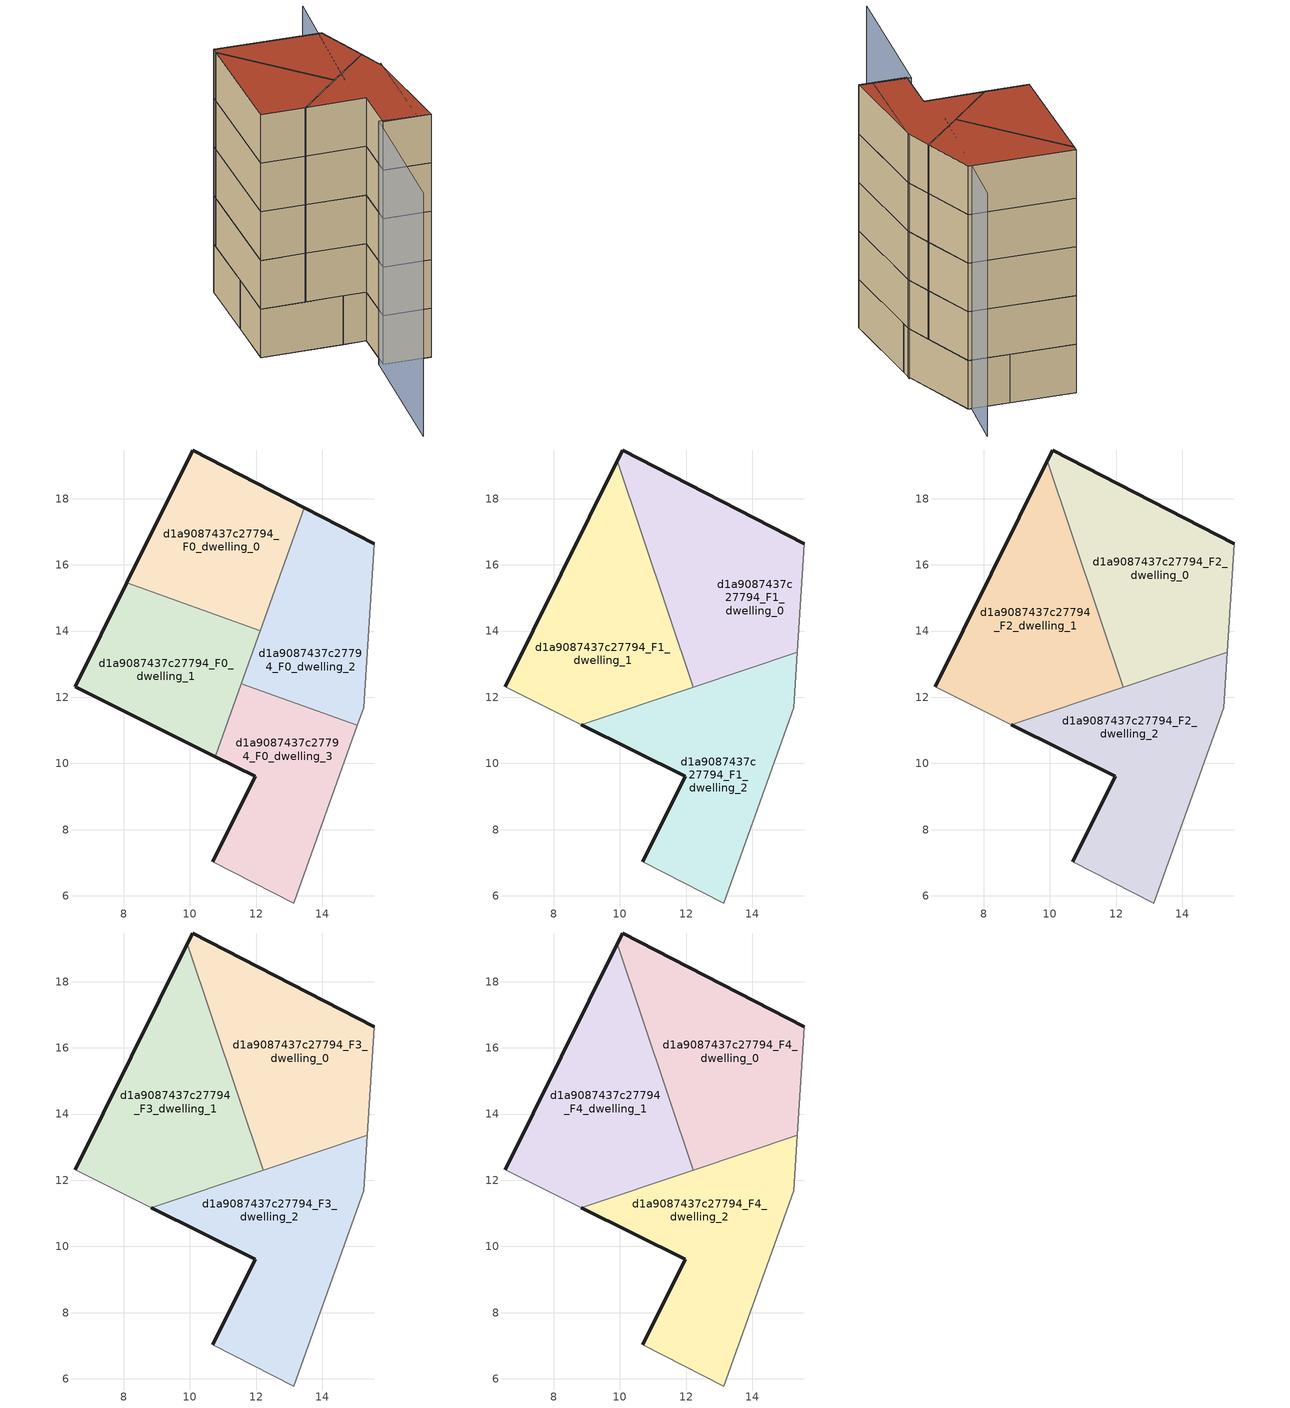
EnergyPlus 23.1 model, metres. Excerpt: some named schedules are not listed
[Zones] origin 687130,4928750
d1a9087437c27794_F0_dwelling_0
 floor ground (EU_floor_Construction): 12.13,14.01 13.46,17.72 10.08,19.47 8.09,15.46 z0
 wall outside (EU_wall_Construction): 8.09,15.46 10.08,19.47 13.46,17.72 z0:3
 wall to d1a9087437c27794_F0_dwelling_1 (EU_wall_Construction): 12.13,14.01 8.09,15.46 z0:3
 wall to d1a9087437c27794_F0_dwelling_2 (EU_wall_Construction): 13.46,17.72 12.13,14.01 z0:3
d1a9087437c27794_F0_dwelling_1
 floor ground (EU_floor_Construction): 10.77,10.21 12.13,14.01 8.09,15.46 6.53,12.31 z0
 wall outside (EU_wall_Construction): 10.77,10.21 6.53,12.31 8.09,15.46 z0:3
 wall to d1a9087437c27794_F0_dwelling_3 (EU_wall_Construction): 11.56,12.4 10.77,10.21 z0:3
 wall to d1a9087437c27794_F0_dwelling_2 (EU_wall_Construction): 12.13,14.01 11.56,12.4 z0:3
d1a9087437c27794_F0_dwelling_2
 floor ground (EU_floor_Construction): 15.06,11.15 15.25,11.68 15.57,16.63 13.46,17.72 11.56,12.4 z0
 wall outside (EU_wall_Construction): 13.46,17.72 15.57,16.63 z0:3
 wall adiabatic (EU_wall_Construction): 15.57,16.63 15.25,11.68 15.06,11.15 z0:3
 wall to d1a9087437c27794_F0_dwelling_3 (EU_wall_Construction): 15.06,11.15 11.56,12.4 z0:3
d1a9087437c27794_F0_dwelling_3
 floor ground (EU_floor_Construction): 13.14,5.78 15.06,11.15 11.56,12.4 10.77,10.21 11.97,9.61 10.68,7.03 z0
 wall outside (EU_wall_Construction): 10.68,7.03 11.97,9.61 10.77,10.21 z0:3
 wall adiabatic (EU_wall_Construction): 15.06,11.15 13.14,5.78 10.68,7.03 z0:3
d1a9087437c27794_F1_dwelling_0
 floor to d1a9087437c27794_F0_dwelling_0 (EU_floor_Construction): 12.13,14.01 13.46,17.72 10.08,19.47 9.92,19.14 11.57,14.21 z3
 floor to d1a9087437c27794_F0_dwelling_2 (EU_floor_Construction): 15.36,13.36 15.57,16.63 13.46,17.72 11.88,13.3 12.21,12.3 z3
 floor to d1a9087437c27794_F0_dwelling_1 (EU_floor_Construction): 11.88,13.3 12.13,14.01 11.57,14.21 z3
 wall outside (EU_wall_Construction): 9.92,19.14 10.08,19.47 15.57,16.63 z3:6
 wall adiabatic (EU_wall_Construction): 15.57,16.63 15.36,13.36 z3:6
 wall to d1a9087437c27794_F1_dwelling_1 (EU_wall_Construction): 12.21,12.3 9.92,19.14 z3:6
 wall to d1a9087437c27794_F1_dwelling_2 (EU_wall_Construction): 15.36,13.36 12.21,12.3 z3:6
d1a9087437c27794_F1_dwelling_1
 floor to d1a9087437c27794_F0_dwelling_1 (EU_floor_Construction): 11.43,12.04 11.88,13.3 11.57,14.21 8.09,15.46 6.53,12.31 8.83,11.17 z3
 floor to d1a9087437c27794_F0_dwelling_0 (EU_floor_Construction): 11.57,14.21 9.92,19.14 8.09,15.46 z3
 floor to d1a9087437c27794_F0_dwelling_2 (EU_floor_Construction): 12.21,12.3 11.88,13.3 11.56,12.4 12.02,12.24 z3
 floor to d1a9087437c27794_F0_dwelling_3 (EU_floor_Construction): 12.02,12.24 11.56,12.4 11.43,12.04 z3
 wall outside (EU_wall_Construction): 6.53,12.31 9.92,19.14 z3:6
 wall adiabatic (EU_wall_Construction): 8.83,11.17 6.53,12.31 z3:6
 wall to d1a9087437c27794_F1_dwelling_2 (EU_wall_Construction): 12.21,12.3 8.83,11.17 z3:6
d1a9087437c27794_F1_dwelling_2
 floor to d1a9087437c27794_F0_dwelling_2 (EU_floor_Construction): 15.06,11.15 15.25,11.68 15.36,13.36 12.02,12.24 z3
 floor to d1a9087437c27794_F0_dwelling_3 (EU_floor_Construction): 13.14,5.78 15.06,11.15 12.02,12.24 11.43,12.04 10.77,10.21 11.97,9.61 10.68,7.03 z3
 floor to d1a9087437c27794_F0_dwelling_1 (EU_floor_Construction): 10.77,10.21 11.43,12.04 8.83,11.17 z3
 wall outside (EU_wall_Construction): 10.68,7.03 11.97,9.61 8.83,11.17 z3:6
 wall adiabatic (EU_wall_Construction): 15.36,13.36 15.25,11.68 13.14,5.78 10.68,7.03 z3:6
d1a9087437c27794_F2_dwelling_0
 floor to d1a9087437c27794_F1_dwelling_0 (EU_floor_Construction): 15.36,13.36 15.57,16.63 10.08,19.47 9.92,19.14 12.21,12.3 z6
 wall outside (EU_wall_Construction): 9.92,19.14 10.08,19.47 15.57,16.63 z6:9
 wall adiabatic (EU_wall_Construction): 15.57,16.63 15.36,13.36 z6:9
 wall to d1a9087437c27794_F2_dwelling_1 (EU_wall_Construction): 12.21,12.3 9.92,19.14 z6:9
 wall to d1a9087437c27794_F2_dwelling_2 (EU_wall_Construction): 15.36,13.36 12.21,12.3 z6:9
d1a9087437c27794_F2_dwelling_1
 floor to d1a9087437c27794_F1_dwelling_1 (EU_floor_Construction): 12.21,12.3 9.92,19.14 6.53,12.31 8.83,11.17 z6
 wall outside (EU_wall_Construction): 6.53,12.31 9.92,19.14 z6:9
 wall adiabatic (EU_wall_Construction): 8.83,11.17 6.53,12.31 z6:9
 wall to d1a9087437c27794_F2_dwelling_2 (EU_wall_Construction): 12.21,12.3 8.83,11.17 z6:9
d1a9087437c27794_F2_dwelling_2
 floor to d1a9087437c27794_F1_dwelling_2 (EU_floor_Construction): 13.14,5.78 15.25,11.68 15.36,13.36 8.83,11.17 11.97,9.61 10.68,7.03 z6
 wall outside (EU_wall_Construction): 10.68,7.03 11.97,9.61 8.83,11.17 z6:9
 wall adiabatic (EU_wall_Construction): 15.36,13.36 15.25,11.68 13.14,5.78 10.68,7.03 z6:9
d1a9087437c27794_F3_dwelling_0
 floor to d1a9087437c27794_F2_dwelling_0 (EU_floor_Construction): 15.36,13.36 15.57,16.63 10.08,19.47 9.92,19.14 12.21,12.3 z9
 wall outside (EU_wall_Construction): 9.92,19.14 10.08,19.47 15.57,16.63 z9:12
 wall adiabatic (EU_wall_Construction): 15.57,16.63 15.36,13.36 z9:12
 wall to d1a9087437c27794_F3_dwelling_1 (EU_wall_Construction): 12.21,12.3 9.92,19.14 z9:12
 wall to d1a9087437c27794_F3_dwelling_2 (EU_wall_Construction): 15.36,13.36 12.21,12.3 z9:12
d1a9087437c27794_F3_dwelling_1
 floor to d1a9087437c27794_F2_dwelling_1 (EU_floor_Construction): 12.21,12.3 9.92,19.14 6.53,12.31 8.83,11.17 z9
 wall outside (EU_wall_Construction): 6.53,12.31 9.92,19.14 z9:12
 wall adiabatic (EU_wall_Construction): 8.83,11.17 6.53,12.31 z9:12
 wall to d1a9087437c27794_F3_dwelling_2 (EU_wall_Construction): 12.21,12.3 8.83,11.17 z9:12
d1a9087437c27794_F3_dwelling_2
 floor to d1a9087437c27794_F2_dwelling_2 (EU_floor_Construction): 13.14,5.78 15.25,11.68 15.36,13.36 8.83,11.17 11.97,9.61 10.68,7.03 z9
 wall outside (EU_wall_Construction): 10.68,7.03 11.97,9.61 8.83,11.17 z9:12
 wall adiabatic (EU_wall_Construction): 15.36,13.36 15.25,11.68 13.14,5.78 10.68,7.03 z9:12
d1a9087437c27794_F4_dwelling_0
 floor to d1a9087437c27794_F3_dwelling_0 (EU_floor_Construction): 15.36,13.36 15.57,16.63 10.08,19.47 9.92,19.14 12.21,12.3 z12
 wall outside (EU_wall_Construction): 9.92,19.14 10.08,19.47 15.57,16.63 z12:15
 wall adiabatic (EU_wall_Construction): 15.57,16.63 15.36,13.36 z12:15
 wall to d1a9087437c27794_F4_dwelling_1 (EU_wall_Construction): 12.21,12.3 9.92,19.14 z12:15
 wall to d1a9087437c27794_F4_dwelling_2 (EU_wall_Construction): 15.36,13.36 12.21,12.3 z12:15
 roof outside (EU_roof_Construction): 15.57,16.63 15.36,13.36 12.21,12.3 9.92,19.14 10.08,19.47 z15
d1a9087437c27794_F4_dwelling_1
 floor to d1a9087437c27794_F3_dwelling_1 (EU_floor_Construction): 12.21,12.3 9.92,19.14 6.53,12.31 8.83,11.17 z12
 wall outside (EU_wall_Construction): 6.53,12.31 9.92,19.14 z12:15
 wall adiabatic (EU_wall_Construction): 8.83,11.17 6.53,12.31 z12:15
 wall to d1a9087437c27794_F4_dwelling_2 (EU_wall_Construction): 12.21,12.3 8.83,11.17 z12:15
 roof outside (EU_roof_Construction): 9.92,19.14 12.21,12.3 8.83,11.17 6.53,12.31 z15
d1a9087437c27794_F4_dwelling_2
 floor to d1a9087437c27794_F3_dwelling_2 (EU_floor_Construction): 13.14,5.78 15.25,11.68 15.36,13.36 8.83,11.17 11.97,9.61 10.68,7.03 z12
 wall outside (EU_wall_Construction): 10.68,7.03 11.97,9.61 8.83,11.17 z12:15
 wall adiabatic (EU_wall_Construction): 15.36,13.36 15.25,11.68 13.14,5.78 10.68,7.03 z12:15
 roof outside (EU_roof_Construction): 15.36,13.36 15.25,11.68 13.14,5.78 10.68,7.03 11.97,9.61 8.83,11.17 z15
shading: 6.36,-0.32 10.52,7.23 / 10.52,7.23 13.14,5.78 / 12.43,6.15 15.36,11.88 / 12.57,11.84 17.05,19.56 z0:15
[Building]
EU S2 Campaign: North Axis=0; Terrain=City; Solar Distribution=FullExterior
[Site:Location]
Bologna: Latitude=44.5; Longitude=11.25; Time Zone=1; Elevation=37
[SizingPeriod:WeatherFileDays]
AnnualSizingPeriod: Begin Month=1; Begin Day of Month=1; End Month=12; End Day of Month=31; Day of Week for Start Day=Monday; Use Weather File Daylight Saving Period=No; Use Weather File Rain and Snow Indicators=No
[MATERIAL]
EU_InternalMass_Material: Roughness=MediumRough; Thickness=0.1; Conductivity=1; Density=1800; Specific Heat=900; Thermal Absorptance=0.9; Solar Absorptance=0.7; Visible Absorptance=0.7
[MATERIAL:NOMASS] Roughness=MediumRough; Thermal Absorptance=0.9; Solar Absorptance=0.7; Visible Absorptance=0.7
Name | Thermal Resistance
EU_wall_NoMass | 0.905828
EU_roof_NoMass | 0.37593
EU_floor_NoMass | 0.67114
[CONSTRUCTION]
EU_wall_Construction: EU_wall_NoMass
EU_roof_Construction: EU_roof_NoMass
EU_floor_Construction: EU_floor_NoMass
EU_InternalMass_Construction: EU_InternalMass_Material
[ZONE] Type=1; Multiplier=1; Ceiling Height=autocalculate; Floor Area=autocalculate; Part of Total Floor Area=Yes
Name | Volume
d1a9087437c27794_F0_dwelling_0; d1a9087437c27794_F0_dwelling_1 | 50.9297
d1a9087437c27794_F1_dwelling_0; d1a9087437c27794_F2_dwelling_0; d1a9087437c27794_F3_dwelling_0; d1a9087437c27794_F4_dwelling_0 | 67.908
d1a9087437c27794_F1_dwelling_1; d1a9087437c27794_F2_dwelling_1; d1a9087437c27794_F3_dwelling_1; d1a9087437c27794_F4_dwelling_1 | 67.9036
d1a9087437c27794_F0_dwelling_2 | 50.929
d1a9087437c27794_F1_dwelling_2; d1a9087437c27794_F2_dwelling_2; d1a9087437c27794_F3_dwelling_2; d1a9087437c27794_F4_dwelling_2 | 67.8977
d1a9087437c27794_F0_dwelling_3 | 50.9326
[INTERNALMASS] Construction=EU_InternalMass_Construction
Name | Zone or ZoneList | Surface Area
d1a9087437c27794_F0_dwelling_0_EU_InternalMass | d1a9087437c27794_F0_dwelling_0 | 16.9767
d1a9087437c27794_F0_dwelling_1_EU_InternalMass | d1a9087437c27794_F0_dwelling_1 | 16.9765
d1a9087437c27794_F0_dwelling_2_EU_InternalMass | d1a9087437c27794_F0_dwelling_2 | 16.9769
d1a9087437c27794_F0_dwelling_3_EU_InternalMass | d1a9087437c27794_F0_dwelling_3 | 16.9774
d1a9087437c27794_F1_dwelling_0_EU_InternalMass | d1a9087437c27794_F1_dwelling_0 | 22.6354
d1a9087437c27794_F1_dwelling_1_EU_InternalMass | d1a9087437c27794_F1_dwelling_1 | 22.6365
d1a9087437c27794_F1_dwelling_2_EU_InternalMass | d1a9087437c27794_F1_dwelling_2 | 22.6326
d1a9087437c27794_F2_dwelling_0_EU_InternalMass | d1a9087437c27794_F2_dwelling_0 | 22.6354
d1a9087437c27794_F2_dwelling_1_EU_InternalMass | d1a9087437c27794_F2_dwelling_1 | 22.6365
d1a9087437c27794_F2_dwelling_2_EU_InternalMass | d1a9087437c27794_F2_dwelling_2 | 22.6326
d1a9087437c27794_F3_dwelling_0_EU_InternalMass | d1a9087437c27794_F3_dwelling_0 | 22.6354
d1a9087437c27794_F3_dwelling_1_EU_InternalMass | d1a9087437c27794_F3_dwelling_1 | 22.6365
d1a9087437c27794_F3_dwelling_2_EU_InternalMass | d1a9087437c27794_F3_dwelling_2 | 22.6326
d1a9087437c27794_F4_dwelling_0_EU_InternalMass | d1a9087437c27794_F4_dwelling_0 | 22.6354
d1a9087437c27794_F4_dwelling_1_EU_InternalMass | d1a9087437c27794_F4_dwelling_1 | 22.6365
d1a9087437c27794_F4_dwelling_2_EU_InternalMass | d1a9087437c27794_F4_dwelling_2 | 22.6326
[OTHEREQUIPMENT] Fuel Type=Electricity; Design Level Calculation Method=Watts/Area; Power per Zone Floor Area=1; Fraction Latent=0; Fraction Radiant=0; Fraction Lost=0; Carbon Dioxide Generation Rate=0; EndUse Subcategory=EU_Step8_InternalGains
Name | Zone or ZoneList or Space or SpaceList | Schedule
EU_Step8_InternalGain_d1a9087437c27794_F0_dwelling_0_f000 | d1a9087437c27794_F0_dwelling_0 | EU_Step8_GainSchedule_d1a9087437c27794_F0_dwelling_0_f000
EU_Step8_InternalGain_d1a9087437c27794_F0_dwelling_1_f000 | d1a9087437c27794_F0_dwelling_1 | EU_Step8_GainSchedule_d1a9087437c27794_F0_dwelling_1_f000
EU_Step8_InternalGain_d1a9087437c27794_F0_dwelling_2_f000 | d1a9087437c27794_F0_dwelling_2 | EU_Step8_GainSchedule_d1a9087437c27794_F0_dwelling_2_f000
EU_Step8_InternalGain_d1a9087437c27794_F0_dwelling_3_f000 | d1a9087437c27794_F0_dwelling_3 | EU_Step8_GainSchedule_d1a9087437c27794_F0_dwelling_3_f000
EU_Step8_InternalGain_d1a9087437c27794_F1_dwelling_0_f000 | d1a9087437c27794_F1_dwelling_0 | EU_Step8_GainSchedule_d1a9087437c27794_F1_dwelling_0_f000
EU_Step8_InternalGain_d1a9087437c27794_F1_dwelling_1_f000 | d1a9087437c27794_F1_dwelling_1 | EU_Step8_GainSchedule_d1a9087437c27794_F1_dwelling_1_f000
EU_Step8_InternalGain_d1a9087437c27794_F1_dwelling_2_f000 | d1a9087437c27794_F1_dwelling_2 | EU_Step8_GainSchedule_d1a9087437c27794_F1_dwelling_2_f000
EU_Step8_InternalGain_d1a9087437c27794_F2_dwelling_0_f000 | d1a9087437c27794_F2_dwelling_0 | EU_Step8_GainSchedule_d1a9087437c27794_F2_dwelling_0_f000
EU_Step8_InternalGain_d1a9087437c27794_F2_dwelling_1_f000 | d1a9087437c27794_F2_dwelling_1 | EU_Step8_GainSchedule_d1a9087437c27794_F2_dwelling_1_f000
EU_Step8_InternalGain_d1a9087437c27794_F2_dwelling_2_f000 | d1a9087437c27794_F2_dwelling_2 | EU_Step8_GainSchedule_d1a9087437c27794_F2_dwelling_2_f000
EU_Step8_InternalGain_d1a9087437c27794_F3_dwelling_0_f000 | d1a9087437c27794_F3_dwelling_0 | EU_Step8_GainSchedule_d1a9087437c27794_F3_dwelling_0_f000
EU_Step8_InternalGain_d1a9087437c27794_F3_dwelling_1_f000 | d1a9087437c27794_F3_dwelling_1 | EU_Step8_GainSchedule_d1a9087437c27794_F3_dwelling_1_f000
EU_Step8_InternalGain_d1a9087437c27794_F3_dwelling_2_f000 | d1a9087437c27794_F3_dwelling_2 | EU_Step8_GainSchedule_d1a9087437c27794_F3_dwelling_2_f000
EU_Step8_InternalGain_d1a9087437c27794_F4_dwelling_0_f000 | d1a9087437c27794_F4_dwelling_0 | EU_Step8_GainSchedule_d1a9087437c27794_F4_dwelling_0_f000
EU_Step8_InternalGain_d1a9087437c27794_F4_dwelling_1_f000 | d1a9087437c27794_F4_dwelling_1 | EU_Step8_GainSchedule_d1a9087437c27794_F4_dwelling_1_f000
EU_Step8_InternalGain_d1a9087437c27794_F4_dwelling_2_f000 | d1a9087437c27794_F4_dwelling_2 | EU_Step8_GainSchedule_d1a9087437c27794_F4_dwelling_2_f000
[ZONEVENTILATION:DESIGNFLOWRATE] Schedule=EU_AlwaysOn; Design Flow Rate Calculation Method=AirChanges/Hour; Air Changes per Hour=0.73129; Ventilation Type=Natural; Fan Pressure Rise=0; Fan Total Efficiency=1; Constant Term Coefficient=1; Temperature Term Coefficient=0; Velocity Term Coefficient=0; Velocity Squared Term Coefficient=0; Minimum Indoor Temperature=-100; Maximum Indoor Temperature=100; Delta Temperature=-100; Minimum Outdoor Temperature=-100; Maximum Outdoor Temperature=100; Maximum Wind Speed=40
Name | Zone or ZoneList or Space or SpaceList
EU_ConstantAir_d1a9087437c27794_F0_dwelling_0 | d1a9087437c27794_F0_dwelling_0
EU_ConstantAir_d1a9087437c27794_F0_dwelling_1 | d1a9087437c27794_F0_dwelling_1
EU_ConstantAir_d1a9087437c27794_F0_dwelling_2 | d1a9087437c27794_F0_dwelling_2
EU_ConstantAir_d1a9087437c27794_F0_dwelling_3 | d1a9087437c27794_F0_dwelling_3
EU_ConstantAir_d1a9087437c27794_F1_dwelling_0 | d1a9087437c27794_F1_dwelling_0
EU_ConstantAir_d1a9087437c27794_F1_dwelling_1 | d1a9087437c27794_F1_dwelling_1
EU_ConstantAir_d1a9087437c27794_F1_dwelling_2 | d1a9087437c27794_F1_dwelling_2
EU_ConstantAir_d1a9087437c27794_F2_dwelling_0 | d1a9087437c27794_F2_dwelling_0
EU_ConstantAir_d1a9087437c27794_F2_dwelling_1 | d1a9087437c27794_F2_dwelling_1
EU_ConstantAir_d1a9087437c27794_F2_dwelling_2 | d1a9087437c27794_F2_dwelling_2
EU_ConstantAir_d1a9087437c27794_F3_dwelling_0 | d1a9087437c27794_F3_dwelling_0
EU_ConstantAir_d1a9087437c27794_F3_dwelling_1 | d1a9087437c27794_F3_dwelling_1
EU_ConstantAir_d1a9087437c27794_F3_dwelling_2 | d1a9087437c27794_F3_dwelling_2
EU_ConstantAir_d1a9087437c27794_F4_dwelling_0 | d1a9087437c27794_F4_dwelling_0
EU_ConstantAir_d1a9087437c27794_F4_dwelling_1 | d1a9087437c27794_F4_dwelling_1
EU_ConstantAir_d1a9087437c27794_F4_dwelling_2 | d1a9087437c27794_F4_dwelling_2
[HVACTEMPLATE:THERMOSTAT] Constant Heating Setpoint=20; Constant Cooling Setpoint=50
EU_HeatOnly_d1a9087437c27794_F0_dwelling_0; EU_HeatOnly_d1a9087437c27794_F0_dwelling_1; EU_HeatOnly_d1a9087437c27794_F0_dwelling_2; EU_HeatOnly_d1a9087437c27794_F0_dwelling_3; EU_HeatOnly_d1a9087437c27794_F1_dwelling_0; EU_HeatOnly_d1a9087437c27794_F1_dwelling_1; EU_HeatOnly_d1a9087437c27794_F1_dwelling_2; EU_HeatOnly_d1a9087437c27794_F2_dwelling_0; EU_HeatOnly_d1a9087437c27794_F2_dwelling_1; EU_HeatOnly_d1a9087437c27794_F2_dwelling_2; EU_HeatOnly_d1a9087437c27794_F3_dwelling_0; EU_HeatOnly_d1a9087437c27794_F3_dwelling_1; EU_HeatOnly_d1a9087437c27794_F3_dwelling_2; EU_HeatOnly_d1a9087437c27794_F4_dwelling_0; EU_HeatOnly_d1a9087437c27794_F4_dwelling_1; EU_HeatOnly_d1a9087437c27794_F4_dwelling_2
[HVACTEMPLATE:ZONE:IDEALLOADSAIRSYSTEM] System Availability Schedule=EU_AlwaysOn; Maximum Heating Supply Air Temperature=50; Minimum Cooling Supply Air Temperature=13; Maximum Heating Supply Air Humidity Ratio=0.0156; Minimum Cooling Supply Air Humidity Ratio=0.0077; Heating Limit=NoLimit; Cooling Limit=NoLimit; Heating Availability Schedule=EU_AlwaysOn; Cooling Availability Schedule=EU_CoolingOff; Dehumidification Control Type=ConstantSensibleHeatRatio; Cooling Sensible Heat Ratio=0.7; Dehumidification Setpoint=60; Humidification Control Type=None; Humidification Setpoint=30; Outdoor Air Method=None; Outdoor Air Flow Rate per Person=0.00944; Outdoor Air Flow Rate per Zone Floor Area=0; Outdoor Air Flow Rate per Zone=0; Demand Controlled Ventilation Type=None; Outdoor Air Economizer Type=NoEconomizer; Heat Recovery Type=None; Sensible Heat Recovery Effectiveness=0.7; Latent Heat Recovery Effectiveness=0.65
Name | Template Thermostat
d1a9087437c27794_F0_dwelling_0 | EU_HeatOnly_d1a9087437c27794_F0_dwelling_0
d1a9087437c27794_F0_dwelling_1 | EU_HeatOnly_d1a9087437c27794_F0_dwelling_1
d1a9087437c27794_F0_dwelling_2 | EU_HeatOnly_d1a9087437c27794_F0_dwelling_2
d1a9087437c27794_F0_dwelling_3 | EU_HeatOnly_d1a9087437c27794_F0_dwelling_3
d1a9087437c27794_F1_dwelling_0 | EU_HeatOnly_d1a9087437c27794_F1_dwelling_0
